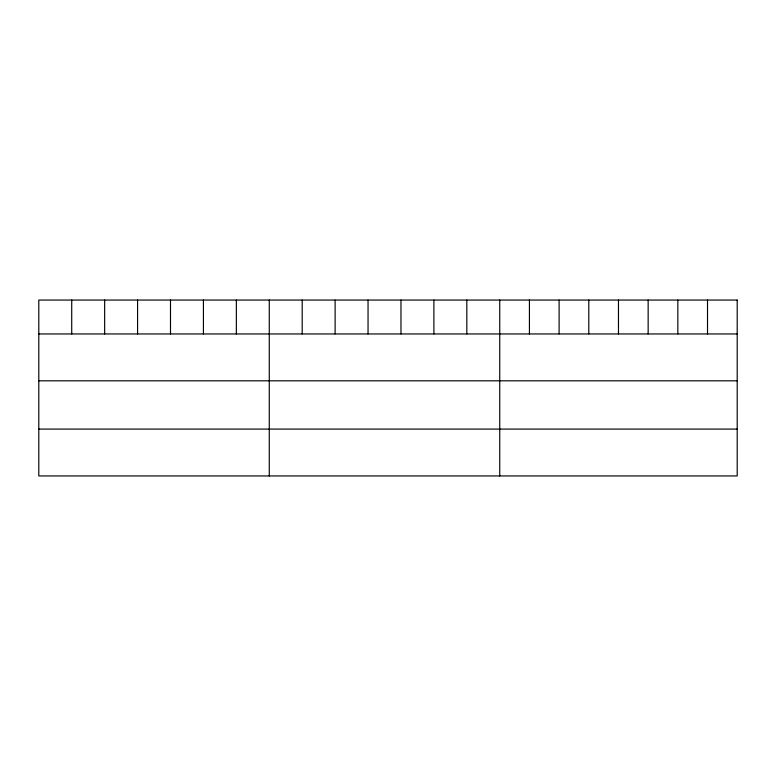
<?xml version="1.0" encoding="UTF-8"?>
<svg xmlns="http://www.w3.org/2000/svg" width="776" height="776" viewBox="0 0 776 776"><rect width="100%" height="100%" fill="white"/><g stroke="black" fill="none" stroke-linecap="round" stroke-linejoin="round"><path stroke-width="1.16" d="M38.8 333.952L737.2 333.952M38.8 380.812L737.2 380.812M38.8 429.089L737.2 429.089M707.518 300.06L707.518 333.952M677.836 300.06L677.836 333.952M648.154 300.06L648.154 333.952M618.472 300.06L618.472 333.952M588.79 300.06L588.79 333.952M559.108 300.06L559.108 333.952M529.426 300.06L529.426 333.952M499.744 300.06L499.744 475.94M466.822 300.06L466.822 333.952M433.891 300.06L433.891 333.952M400.969 300.06L400.969 333.952M368.047 300.06L368.047 333.952M335.125 300.06L335.125 333.952M302.194 300.06L302.194 333.952M269.272 300.06L269.272 475.94M236.35 300.06L236.35 333.952M203.419 300.06L203.419 333.952M170.497 300.06L170.497 333.952M137.575 300.06L137.575 333.952M104.653 300.06L104.653 333.952M71.722 300.06L71.722 333.952M737.2 300.06L38.8 300.06L38.8 475.94L737.2 475.94L737.2 300.06"/></g></svg>
